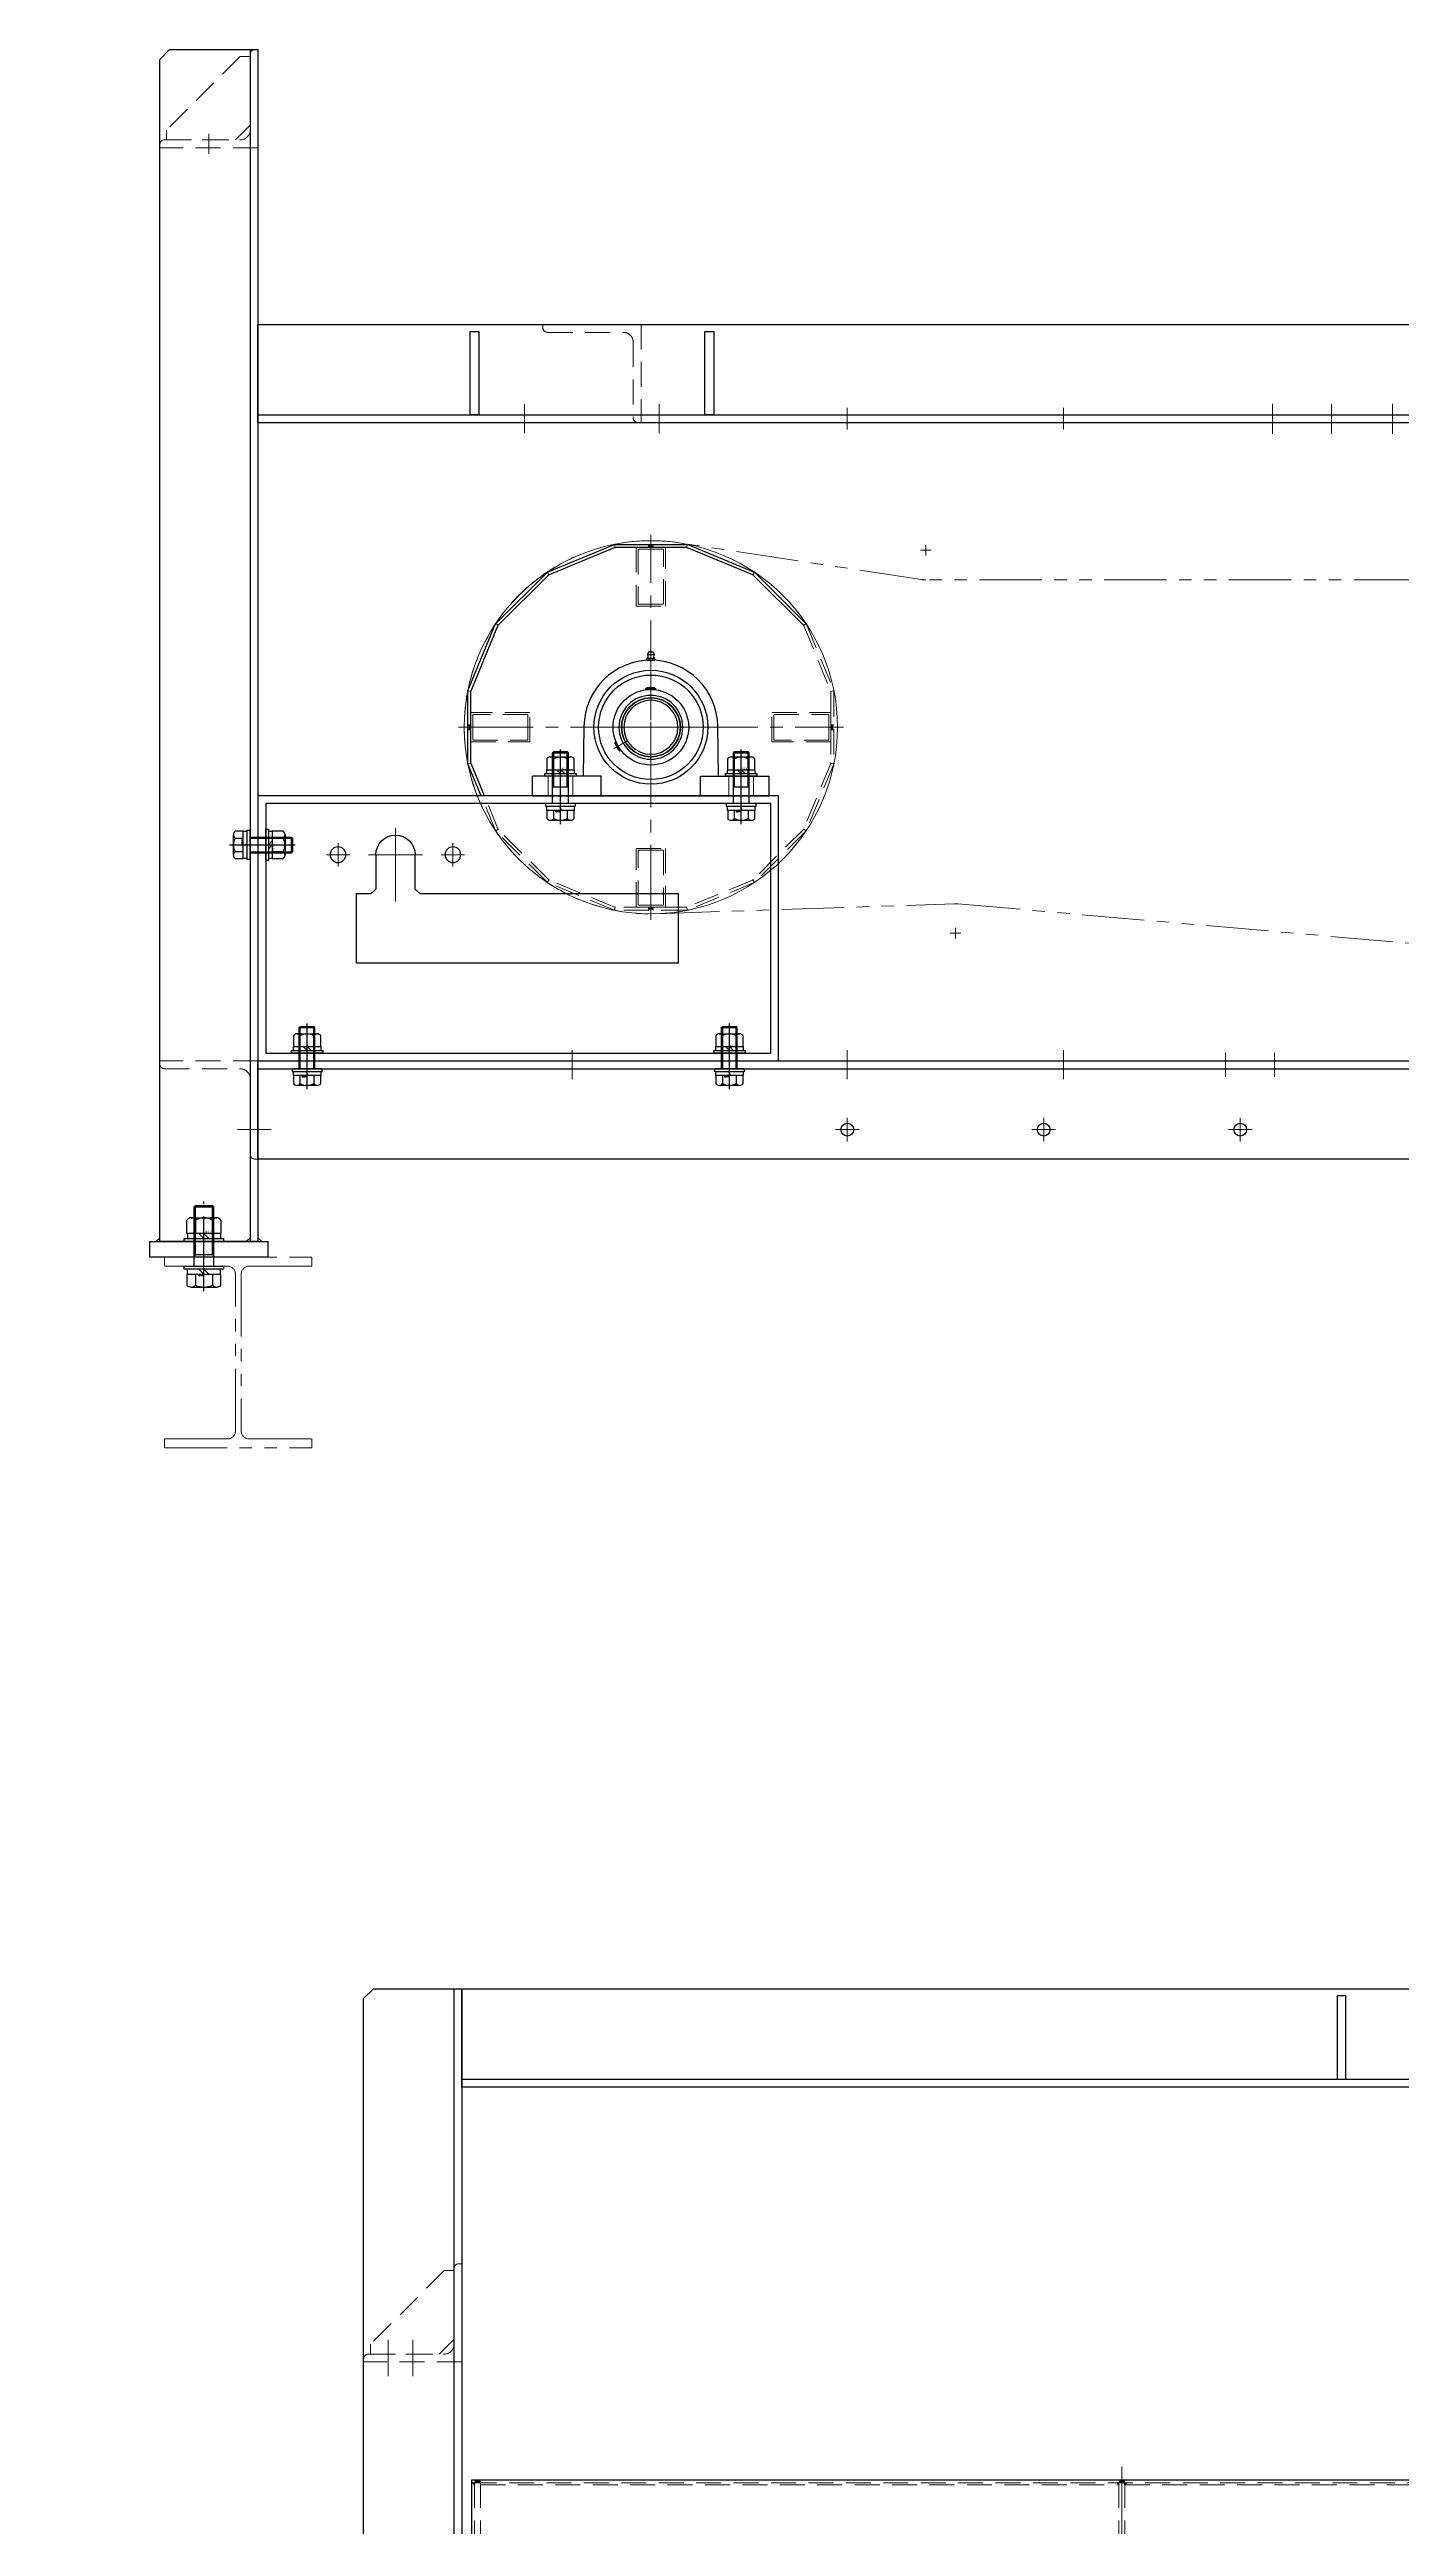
# Model space of a CAD drawing. Header units: millimetres. Extents: x -8731 to 85711, y -14522 to 31379.
# Drawn here: x 20516 to 21892, y 16051 to 18574 of the extents above; entities that cross this region are included whole.
import ezdxf

# ---------------------------------------------------------------- set-up
doc = ezdxf.new("R2010")
doc.units = ezdxf.units.MM
doc.header["$LTSCALE"] = 4
for name, pattern in [('CENTER2', [28.575, 19.05, -3.175, 3.175, -3.175]), ('HIDDEN', [9.525, 6.35, -3.175]), ('PHANTOM2', [31.75, 15.875, -3.175, 3.175, -3.175, 3.175, -3.175])]:
    doc.linetypes.add(name, pattern=pattern)
for name, color, linetype, lineweight in [('04_HIDDEN', 2, 'HIDDEN', 13), ('05_CENTER', 4, 'CENTER2', 13), ('06_PHANTOM', 2, 'PHANTOM2', 13), ('08_DIM', 3, 'Continuous', 13)]:
    doc.layers.add(name, color=color, linetype=linetype, lineweight=lineweight)
doc.layers.add('10_DRAFT', color=8, linetype='Continuous', lineweight=0, plot=False)
doc.styles.add('KANJI0', font='txt.shx', dxfattribs={"width": 0.9, "height": 30, "bigfont": 'bigfont'})
doc.styles.add('KSS_TXT', font='txt.shx', dxfattribs={"bigfont": 'extfont2.shx'})
doc.styles.get("Standard").update_dxf_attribs({"font": 'txt.shx', "bigfont": 'extfont2.shx'})

# ---------------------------------------------------------------- blocks, each defined once
blk = doc.blocks.new('KK07194150698_1_1_1')
for p, q in [((-75, 194), (75, 194)), ((-75, 185), (-75, 194)), ((-75, 185), (-11, 185)), ((-3, 177), (-3, 17)), ((3, 17), (3, 177)), ((11, 185), (75, 185)), ((75, 185), (75, 194)), ((-11, 9), (-75, 9)), ((-75, 9), (-75, 0)), ((-75, 0), (75, 0)), ((75, 9), (11, 9)), ((75, 0), (75, 9))]:
    blk.add_line(p, q)
for centre, start, end in [((-11, 177), 0, 90), ((11, 177), 90, 180), ((-11, 17), 270, 0), ((11, 17), 180, 270)]:
    blk.add_arc(centre, 8, start, end)
at = {"flags": 3}
blk.add_attdef('PARAM', (0, 0), '', height=1, dxfattribs=at)
blk = doc.blocks.new('M20Nza_1_1_1')
at = {"color": 0}
for p, q in [((-17.3, 8.3), (-17.3, 22)), ((17.3, 8.3), (-17.3, 8.3)), ((-16.9, 8.3), (-16.9, 3.2)), ((-13, 24.3), (13, 24.3)), ((-8.7, 22), (-8.7, 8.3)), ((-5.1, 8.3), (0, 3.2)), ((0, 8.3), (5.1, 3.2)), ((8.6, 8.3), (8.6, 22)), ((16.9, 8.3), (16.9, 3.2)), ((17.3, 22), (17.3, 8.3))]:
    blk.add_line(p, q, dxfattribs=at)
at = {"color": 0, "linetype": 'CENTER2'}
blk.add_line((0, 0), (0, 24.3), dxfattribs=at)
at = {"color": 0}
blk.add_lwpolyline([(-20, 3.2), (20, 3.2), (20, 0), (-20, 0)], close=True, dxfattribs=at)
for centre, radius, start, end in [((-13, 19.1), 5.19, 33.626, 146.374), ((0, 7), 17.3, 60, 120), ((13, 19.1), 5.19, 33.626, 146.374)]:
    blk.add_arc(centre, radius, start, end, dxfattribs=at)
at = {"layer": '10_DRAFT', "style": 'KANJI0', "width": 0.82}
blk.add_text('Ｍ２０', height=2.14, dxfattribs=at).set_placement((0.9, 8.6))
blk = doc.blocks.new('A$C233716BE_1_1_1')
at = {"color": 0}
for p, q in [((-8.6, 61.7), (-10, 60.3)), ((-10, 0), (-10, 60.3)), ((-10, 60.3), (10, 60.3)), ((-8.6, 11.7), (-8.6, 61.7)), ((-8.6, 61.7), (8.6, 61.7)), ((10, 60.3), (8.6, 61.7)), ((8.6, 11.7), (8.6, 61.7)), ((10, 0), (10, 60.3)), ((-8.6, 11.7), (-10, 9.4)), ((-10, 11.7), (10, 11.7)), ((8.6, 11.7), (10, 9.4)), ((-17.3, -8.3), (-17.3, -19.5)), ((-17.3, -8.3), (17.3, -8.3)), ((-16.9, -8.3), (-16.9, -3.2)), ((-13, -21.3), (13, -21.3)), ((-8.7, -8.3), (-8.7, -19.5)), ((0, -8.3), (-5.1, -3.2)), ((5.1, -8.3), (0, -3.2)), ((8.7, -8.3), (8.7, -19.5)), ((16.9, -8.3), (16.9, -3.2)), ((17.3, -19.5), (17.3, -8.3))]:
    blk.add_line(p, q, dxfattribs=at)
at = {"color": 0, "linetype": 'CENTER2'}
blk.add_line((0, -25.6), (0, 65.7), dxfattribs=at)
at = {"color": 0}
blk.add_lwpolyline([(20, -3.2), (-20, -3.2), (-20, 0), (20, 0)], close=True, dxfattribs=at)
for centre, radius, start, end in [((-13, -15.3), 6, 224.6, 315.4), ((0, 0.6), 21.9, 246.6, 293.4), ((13, -15.3), 6, 224.6, 315.4)]:
    blk.add_arc(centre, radius, start, end, dxfattribs=at)
at = {"layer": '10_DRAFT', "style": 'KSS_TXT'}
blk.add_text('M20x70', height=1, rotation=180, dxfattribs=at).set_placement((-0.4, -8.8))
blk = doc.blocks.new('A$C448B04A9_1_1_1')
at = {"color": 0}
for p, q in [((3, 100), (0, 100)), ((0, 0), (0, 100)), ((8, 18), (8, 95)), ((0, 0), (100, 0)), ((95, 8), (18, 8)), ((100, 3), (100, 0))]:
    blk.add_line(p, q, dxfattribs=at)
for centre, radius, start, end in [((3, 95), 5, 0, 90), ((18, 18), 10, 180, 270), ((95, 3), 5, 0, 90)]:
    blk.add_arc(centre, radius, start, end, dxfattribs=at)
blk = doc.blocks.new('A$C27AD2B2D_1_1_1')
at = {"color": 0}
for p, q in [((42, 1230), (42, 16)), ((50, 858), (2550, 858)), ((50, 192), (2550, 192))]:
    blk.add_line(p, q, dxfattribs=at)
for points in [[(-40, 1230), (50, 1230), (50, 16), (-50, 16), (-50, 1220)], [(50, 950), (2550, 950), (2550, 850), (50, 850)], [(266, 943), (275, 943), (275, 858), (266, 858)], [(505, 943), (514, 943), (514, 858), (505, 858)], [(50, 200), (2550, 200), (2550, 100), (50, 100)], [(60, 0), (-60, 0), (-60, 16), (60, 16)]]:
    blk.add_lwpolyline(points, close=True, dxfattribs=at)
for centre in [(650, 130), (850, 130), (1050, 130)]:
    blk.add_circle(centre, 6.5, dxfattribs=at)
at = {"layer": '04_HIDDEN'}
blk.add_lwpolyline([(42, 1153), (42, 1223), (32, 1223), (-43, 1148), (-43, 1138), (27, 1138)], close=True, dxfattribs=at)
at = {"layer": '05_CENTER'}
for p, q in [((0, 1123.8), (0, 1144.2)), ((321.5, 869), (321.5, 839.3)), ((458.5, 869), (458.5, 839.3)), ((650, 843), (650, 865)), ((870, 843), (870, 865)), ((1083, 838.7), (1083, 869.1)), ((1143, 838.7), (1143, 869.1)), ((1205, 838.7), (1205, 869.1)), ((61, 420), (31.3, 420)), ((100, 211), (100, 181.3)), ((370, 211), (370, 181.3)), ((530, 211), (530, 181.3)), ((650, 211), (650, 181.3)), ((870, 211), (870, 181.3)), ((1035, 208.1), (1035, 183.9)), ((1085, 208.1), (1085, 183.9)), ((63.4, 130), (29, 130)), ((662, 130), (638, 130)), ((650, 118), (650, 142)), ((862, 130), (838, 130)), ((850, 118), (850, 142)), ((1062, 130), (1038, 130)), ((1050, 118), (1050, 142)), ((-5, -16.1), (-5, 31.6))]:
    blk.add_line(p, q, dxfattribs=at)
at = {"layer": '08_DIM'}
for points in [[(-50, 16), (-54, 16), (-50, 20), (-50, 20)], [(42, 16), (38, 16), (42, 20), (42, 20)], [(50, 16), (54, 16), (50, 20), (50, 20)]]:
    blk.add_lwpolyline(points, close=True, dxfattribs=at)
at = {"layer": '04_HIDDEN', "xscale": -1}
blk.add_blockref('A$C448B04A9_1_1_1', (50, 1130), dxfattribs=at)
at = {"layer": '04_HIDDEN', "rotation": 180}
for p in [(440, 950), (50, 200)]:
    blk.add_blockref('A$C448B04A9_1_1_1', p, dxfattribs=at)
blk = doc.blocks.new('A$C630344D5_1_1_1')
at = {"color": 0}
blk.add_lwpolyline([(1160, 150.2), (280, 150.2, -0.037623), (275.5, 150.5), (28.4, 187.9, 1.096072), (6.3, -189.9), (309, -179.8, -0.030069), (312.6, -179.9), (1997.4, -326.8, 0.610481), (2025.8, -281.6), (1921.3, -105.1, -0.309422), (1923.5, -71.3), (2107, 162.3, 0.68117), (2034, 286.8), (1164.6, 150.6, -0.038872), (1160, 150.2)], format="xyb", dxfattribs=at)
at = {"layer": '10_DRAFT'}
for p, q in [((285.4, 180.2), (274.6, 180.2)), ((280, 174.8), (280, 185.6)), ((5.4, 0), (-5.4, 0)), ((0, -5.4), (0, 5.4)), ((315.4, -209.8), (304.6, -209.8)), ((310, -215.2), (310, -204.4))]:
    blk.add_line(p, q, dxfattribs=at)
blk = doc.blocks.new('A$C5136444F_1_1_1')
at = {"color": 0}
for p, q in [((-15, 0), (-15, 3)), ((-15, 3), (15, 3)), ((-15, 0), (15, 0)), ((-14, 3), (-14, 7)), ((-14, 7), (14, 7)), ((-13.9, 15.1), (-13.9, 7)), ((-10.4, 17), (10.4, 17)), ((-8, 0), (-8, -51.9)), ((-6.9, 7), (-6.9, 15.1)), ((0.7, 3), (-0.7, 7)), ((6.9, 15.1), (6.9, 7)), ((8, 0), (8, -51.9)), ((13.8, 7), (13.8, 15.1)), ((14, 7), (14, 3)), ((15, 3), (15, 0)), ((8, -17), (-8, -17)), ((-6.9, -17), (-6.9, -53)), ((6.9, -17), (6.9, -53)), ((8, -51.9), (-8, -51.9)), ((-8, -51.9), (-6.9, -53)), ((6.9, -53), (-6.9, -53)), ((8, -51.9), (6.9, -53))]:
    blk.add_line(p, q, dxfattribs=at)
at = {"color": 0, "linetype": 'CENTER2'}
blk.add_line((0, 20.9), (0, -56), dxfattribs=at)
at = {"color": 0}
for centre, radius, start, end in [((-10.4, 12.8), 4.16, 33.626, 146.374), ((0, 3.1), 13.8, 60, 120), ((10.4, 12.8), 4.16, 33.626, 146.374)]:
    blk.add_arc(centre, radius, start, end, dxfattribs=at)
at = {"layer": '10_DRAFT', "style": 'KANJI0', "width": 0.82}
blk.add_text('M16x60', height=1, dxfattribs=at).set_placement((0.4, 7.5))
blk = doc.blocks.new('A$C478F6F38_1_1_1')
at = {"color": 0}
for points in [[(15, 0), (-15, 0), (-15, -60), (15, -60)], [(13, -2), (-13, -2), (-13, -58), (13, -58)]]:
    blk.add_lwpolyline(points, close=True, dxfattribs=at)
blk = doc.blocks.new('A$C34463D87_1_1_1')
h = blk.add_hatch(color=3)
h.dxf.hatch_style = 1
h.paths.add_polyline_path([(-2.5, 183.3), (-2.5, 185.6, 0.11176), (0, 185), (0, 183.3)])
h.paths.add_polyline_path([(0, 183.3), (0, 185, 0.111762), (2.5, 185.6), (2.5, 183.3)])
h = blk.add_hatch(color=3)
h.dxf.hatch_style = 1
h.paths.add_polyline_path([(-183.3, -2.5), (-185.6, -2.5, 0.11176), (-185, 0), (-183.3, 0)])
h.paths.add_polyline_path([(-183.3, 0), (-185, 0, 0.111762), (-185.6, 2.5), (-183.3, 2.5)])
h = blk.add_hatch(color=3)
h.dxf.hatch_style = 1
h.paths.add_polyline_path([(183.3, 2.5), (185.6, 2.5, 0.11176), (185, 0), (183.3, 0)])
h.paths.add_polyline_path([(183.3, 0), (185, 0, 0.111762), (185.6, -2.5), (183.3, -2.5)])
h = blk.add_hatch(color=3)
h.dxf.hatch_style = 1
h.paths.add_polyline_path([(2.5, -183.3), (2.5, -185.6, 0.11176), (0, -185), (0, -183.3)])
h.paths.add_polyline_path([(0, -183.3), (0, -185, 0.111762), (-2.5, -185.6), (-2.5, -183.3)])
at = {"color": 0}
for p, q in [((-38.2, 185.9), (-104.5, 158.4)), ((-37, 183.1), (-103.3, 155.7)), ((35.9, 186.3), (-35.9, 186.3)), ((35.9, 183.3), (-35.9, 183.3)), ((103.3, 155.7), (37, 183.1)), ((104.5, 158.4), (38.2, 185.9)), ((-106.4, 157.1), (-157.1, 106.4)), ((-104.3, 155), (-155, 104.3)), ((155, 104.3), (104.3, 155)), ((157.1, 106.4), (106.4, 157.1)), ((183.1, 37), (155.7, 103.3)), ((185.9, 38.2), (158.4, 104.5)), ((183.3, -35.9), (183.3, 35.9)), ((186.3, -35.9), (186.3, 35.9)), ((169.5, -69.8), (183.1, -37)), ((172.8, -69.8), (185.9, -38.2))]:
    blk.add_line(p, q, dxfattribs=at)
for radius in [32.5, 30, 27.5]:
    blk.add_circle((0, 0), radius, dxfattribs=at)
for centre, radius, start, end in [((-35.9, 180.3), 6, 90, 112.5), ((-35.9, 180.3), 3, 90, 112.5), ((35.9, 180.3), 6, 67.5, 90), ((35.9, 180.3), 3, 67.5, 90), ((-102.2, 152.9), 6, 112.5, 135), ((-102.2, 152.9), 3, 112.5, 135), ((102.2, 152.9), 3, 45, 67.5), ((102.2, 152.9), 6, 45, 67.5), ((-152.9, 102.2), 6, 135, 157.5), ((-152.9, 102.2), 3, 135, 157.5), ((152.9, 102.2), 3, 22.5, 45), ((152.9, 102.2), 6, 22.5, 45), ((180.3, 35.9), 3, 0, 22.5), ((180.3, 35.9), 6, 0, 22.5), ((180.3, -35.9), 3, 337.5, 0), ((180.3, -35.9), 6, 337.5, 0)]:
    blk.add_arc(centre, radius, start, end, dxfattribs=at)
at = {"color": 3}
for centre, start, end in [((0, 190.8), 244.4921, 295.5079), ((-190.8, 0), 334.4921, 25.5079), ((190.8, 0), 154.4921, 205.5079), ((0, -190.8), 64.4921, 115.5079)]:
    blk.add_arc(centre, 5.81, start, end, dxfattribs=at)
at = {"layer": '04_HIDDEN'}
for p, q in [((-2.5, 186.3), (-2.5, 183.3)), ((2.5, 186.3), (2.5, 183.3)), ((-158.4, 104.5), (-185.9, 38.2)), ((-155.7, 103.3), (-183.1, 37)), ((-186.3, 35.9), (-186.3, -35.9)), ((-183.3, 35.9), (-183.3, -35.9)), ((-186.3, 2.5), (-183.3, 2.5)), ((186.3, 2.5), (183.3, 2.5)), ((-186.3, -2.5), (-183.3, -2.5)), ((186.3, -2.5), (183.3, -2.5)), ((-185.9, -38.2), (-158.4, -104.5)), ((-183.1, -37), (-155.7, -103.3)), ((155.7, -103.3), (169.5, -69.8)), ((158.4, -104.5), (172.8, -69.8)), ((-157.1, -106.4), (-106.4, -157.1)), ((-155, -104.3), (-104.3, -155)), ((104.3, -155), (155, -104.3)), ((106.4, -157.1), (157.1, -106.4)), ((-104.5, -158.4), (-38.2, -185.9)), ((-103.3, -155.7), (-37, -183.1)), ((37, -183.1), (103.3, -155.7)), ((38.2, -185.9), (104.5, -158.4)), ((-35.9, -183.3), (35.9, -183.3)), ((-35.9, -186.3), (35.9, -186.3)), ((-2.5, -186.3), (-2.5, -183.3)), ((2.5, -186.3), (2.5, -183.3))]:
    blk.add_line(p, q, dxfattribs=at)
for centre, radius, start, end in [((-180.3, 35.9), 6, 157.5, 180), ((-180.3, 35.9), 3, 157.5, 180), ((-180.3, -35.9), 6, 180, 202.5), ((-180.3, -35.9), 3, 180, 202.5), ((-152.9, -102.2), 6, 202.5, 225), ((-152.9, -102.2), 3, 202.5, 225), ((152.9, -102.2), 3, 315, 337.5), ((152.9, -102.2), 6, 315, 337.5), ((-102.2, -152.9), 6, 225, 247.5), ((-102.2, -152.9), 3, 225, 247.5), ((102.2, -152.9), 3, 292.5, 315), ((102.2, -152.9), 6, 292.5, 315), ((-35.9, -180.3), 6, 247.5, 270), ((-35.9, -180.3), 3, 247.5, 270), ((35.9, -180.3), 3, 270, 292.5), ((35.9, -180.3), 6, 270, 292.5)]:
    blk.add_arc(centre, radius, start, end, dxfattribs=at)
at = {"layer": '05_CENTER'}
for p, q in [((0, -196), (0, 196)), ((196, 0), (-196, 0))]:
    blk.add_line(p, q, dxfattribs=at)
at = {"layer": '10_DRAFT'}
for p, q in [((-37.1, 186.3), (-38.2, 185.9)), ((-37.1, 186.3), (-36.5, 183.3)), ((-35.9, 186.3), (-37.1, 186.3)), ((-37, 183.1), (-36.5, 183.3)), ((-36.5, 183.3), (-35.9, 183.3)), ((37.1, 186.3), (35.9, 186.3)), ((35.9, 183.3), (36.5, 183.3)), ((37.1, 186.3), (36.5, 183.3)), ((36.5, 183.3), (37, 183.1)), ((38.2, 185.9), (37.1, 186.3)), ((-105.6, 158), (-106.4, 157.1)), ((-104.5, 158.4), (-105.6, 158)), ((-105.6, 158), (-103.9, 155.4)), ((-104.3, 155), (-103.9, 155.4)), ((-103.9, 155.4), (-103.3, 155.7)), ((103.3, 155.7), (103.9, 155.4)), ((105.6, 158), (103.9, 155.4)), ((103.9, 155.4), (104.3, 155)), ((105.6, 158), (104.5, 158.4)), ((106.4, 157.1), (105.6, 158)), ((-158, 105.6), (-158.4, 104.5)), ((-157.1, 106.4), (-158, 105.6)), ((-158, 105.6), (-155.4, 103.9)), ((-155.7, 103.3), (-155.4, 103.9)), ((-155.4, 103.9), (-155, 104.3)), ((155, 104.3), (155.4, 103.9)), ((158, 105.6), (155.4, 103.9)), ((155.4, 103.9), (155.7, 103.3)), ((158, 105.6), (157.1, 106.4)), ((158.4, 104.5), (158, 105.6)), ((-185.9, 38.2), (-186.3, 37.1)), ((-186.3, 37.1), (-183.3, 36.5)), ((-186.3, 37.1), (-186.3, 35.9)), ((-183.3, 36.5), (-183.1, 37)), ((-183.3, 35.9), (-183.3, 36.5)), ((183.1, 37), (183.3, 36.5)), ((186.3, 37.1), (183.3, 36.5)), ((183.3, 36.5), (183.3, 35.9)), ((186.3, 37.1), (185.9, 38.2)), ((186.3, 35.9), (186.3, 37.1)), ((-186.3, -35.9), (-186.3, -37.1)), ((-186.3, -37.1), (-183.3, -36.5)), ((-186.3, -37.1), (-185.9, -38.2)), ((-183.3, -36.5), (-183.3, -35.9)), ((-183.1, -37), (-183.3, -36.5)), ((183.3, -36.5), (183.1, -37)), ((183.3, -35.9), (183.3, -36.5)), ((186.3, -37.1), (183.3, -36.5)), ((185.9, -38.2), (186.3, -37.1)), ((186.3, -37.1), (186.3, -35.9)), ((-158.4, -104.5), (-158, -105.6)), ((-158, -105.6), (-155.4, -103.9)), ((-158, -105.6), (-157.1, -106.4)), ((-155.4, -103.9), (-155.7, -103.3)), ((-155, -104.3), (-155.4, -103.9)), ((155.4, -103.9), (155, -104.3)), ((155.7, -103.3), (155.4, -103.9)), ((158, -105.6), (155.4, -103.9)), ((157.1, -106.4), (158, -105.6)), ((158, -105.6), (158.4, -104.5)), ((-106.4, -157.1), (-105.6, -158)), ((-105.6, -158), (-103.9, -155.4)), ((-105.6, -158), (-104.5, -158.4)), ((-103.9, -155.4), (-104.3, -155)), ((-103.3, -155.7), (-103.9, -155.4)), ((103.9, -155.4), (103.3, -155.7)), ((104.3, -155), (103.9, -155.4)), ((105.6, -158), (103.9, -155.4)), ((104.5, -158.4), (105.6, -158)), ((105.6, -158), (106.4, -157.1)), ((-38.2, -185.9), (-37.1, -186.3)), ((-37.1, -186.3), (-36.5, -183.3)), ((-37.1, -186.3), (-35.9, -186.3)), ((-36.5, -183.3), (-37, -183.1)), ((-35.9, -183.3), (-36.5, -183.3)), ((36.5, -183.3), (35.9, -183.3)), ((35.9, -186.3), (37.1, -186.3)), ((37, -183.1), (36.5, -183.3)), ((37.1, -186.3), (36.5, -183.3)), ((37.1, -186.3), (38.2, -185.9))]:
    blk.add_line(p, q, dxfattribs=at)
blk.add_circle((0, 0), 190, dxfattribs=at)
at = {"layer": '04_HIDDEN', "xscale": -1}
blk.add_blockref('A$C478F6F38_1_1_1', (0, 183.3), dxfattribs=at)
at = {"layer": '04_HIDDEN'}
for p, rotation in [((-183.3, 0), 90), ((0, -183.3), 180)]:
    blk.add_blockref('A$C478F6F38_1_1_1', p, dxfattribs=dict(at, rotation=rotation))
at = {"layer": '04_HIDDEN', "xscale": -1, "rotation": 270}
blk.add_blockref('A$C478F6F38_1_1_1', (183.3, 0), dxfattribs=at)
blk = doc.blocks.new('A$C46B767A8_1_1_1')
at = {"color": 0}
for p, q in [((-15, 0), (-15, 3)), ((-15, 3), (15, 3)), ((-15, 0), (15, 0)), ((-14, 3), (-14, 7)), ((-14, 7), (14, 7)), ((-13.9, 15.1), (-13.9, 7)), ((-10.4, 17), (10.4, 17)), ((-8, 0), (-8, -41.9)), ((-6.9, 7), (-6.9, 15.1)), ((-6.9, 0), (-6.9, -43)), ((0.7, 3), (-0.7, 7)), ((6.9, 15.1), (6.9, 7)), ((6.9, 0), (6.9, -43)), ((8, 0), (8, -41.9)), ((13.9, 7), (13.9, 15.1)), ((14, 7), (14, 3)), ((15, 3), (15, 0)), ((8, -41.9), (-8, -41.9)), ((-8, -41.9), (-6.9, -43)), ((6.9, -43), (-6.9, -43)), ((8, -41.9), (6.9, -43))]:
    blk.add_line(p, q, dxfattribs=at)
at = {"color": 0, "linetype": 'CENTER2'}
blk.add_line((0, 20.9), (0, -46), dxfattribs=at)
at = {"color": 0}
for centre, radius, start, end in [((-10.4, 12.8), 4.16, 33.626, 146.374), ((0, 3.1), 13.8, 60, 120), ((10.4, 12.8), 4.16, 33.626, 146.374)]:
    blk.add_arc(centre, radius, start, end, dxfattribs=at)
at = {"layer": '10_DRAFT', "style": 'KANJI0', "width": 0.82}
blk.add_text('M16x50', height=1, dxfattribs=at).set_placement((0.4, 7.5))
blk = doc.blocks.new('M16Nza_1_1_1')
at = {"color": 0}
for p, q in [((-14, 2.6), (-14, 6.6)), ((-14, 6.6), (14, 6.6)), ((-13.9, 17.7), (-13.9, 6.6)), ((-10.4, 19.6), (10.4, 19.6)), ((-6.9, 6.6), (-6.9, 17.7)), ((-4, 6.6), (0, 2.6)), ((0, 6.6), (4, 2.6)), ((6.9, 17.7), (6.9, 6.6)), ((13.9, 6.6), (13.9, 17.7)), ((14, 6.6), (14, 2.6))]:
    blk.add_line(p, q, dxfattribs=at)
at = {"color": 0, "linetype": 'CENTER2'}
blk.add_line((0, 0), (0, 19.6), dxfattribs=at)
at = {"color": 0}
blk.add_lwpolyline([(-16, 2.6), (16, 2.6), (16, 0), (-16, 0)], close=True, dxfattribs=at)
for centre, radius, start, end in [((-10.4, 15.4), 4.16, 33.626, 146.374), ((0, 5.7), 13.8, 60, 120), ((10.4, 15.4), 4.16, 33.626, 146.374)]:
    blk.add_arc(centre, radius, start, end, dxfattribs=at)
at = {"layer": '10_DRAFT', "style": 'KANJI0', "width": 0.82}
blk.add_text('Ｍ１６', height=1.71, dxfattribs=at).set_placement((0.4, 6.8))
blk = doc.blocks.new('A$C3FC2760D_1_1_1')
at = {"color": 0}
for points in [[(-440, 420), (90, 420), (90, 150), (-440, 150), (-440, 420), (-440, 420)], [(-30, 360), (-30, 325), (-25, 320), (-10, 320), (-10, 250), (-338.1, 250), (-338.1, 320), (-75, 320), (-70, 325), (-70, 360)]]:
    blk.add_lwpolyline(points, dxfattribs=at)
blk.add_lwpolyline([(-432, 412), (82, 412), (82, 158), (-432, 158)], close=True, dxfattribs=at)
for centre in [(-108.5, 360), (8.5, 360)]:
    blk.add_circle(centre, 8, dxfattribs=at)
blk.add_arc((-50, 360), 20, 0, 180, dxfattribs=at)
at = {"layer": '05_CENTER'}
for p, q in [((-402, 401), (-402, 430.7)), ((-402, 429.1), (-402, 402.8)), ((-218, 401), (-218, 430.7)), ((-218, 429.1), (-218, 402.8)), ((-50, 312.5), (-50, 387.5)), ((-120.4, 360), (-96.6, 360)), ((-108.5, 348.1), (-108.5, 371.9)), ((-22.5, 360), (-77.5, 360)), ((20.4, 360), (-3.4, 360)), ((8.5, 348.1), (8.5, 371.9)), ((71, 370), (100.7, 370)), ((-390, 139), (-390, 168.7)), ((40, 139), (40, 168.7))]:
    blk.add_line(p, q, dxfattribs=at)
blk = doc.blocks.new('MUCP212a_1_1_1')
at = {"color": 0}
for p, q in [((-3.5, 140), (-4, 139.7)), ((-4, 138.3), (-4, 139.7)), ((-3.5, 138), (-4, 138.3)), ((-3, 140), (-3.5, 140)), ((-3.5, 138), (-3, 138)), ((-2.4, 146.5), (-3.3, 143.8)), ((-3.3, 143.8), (3.3, 143.8)), ((-3.2, 138), (-3.2, 137.9)), ((0, 140), (-3, 140)), ((-3, 138), (0, 138)), ((-2.4, 146.5), (2.4, 146.5)), ((-2, 139.7), (-2, 138.3)), ((3, 140), (0, 140)), ((0, 138), (3, 138)), ((2, 139.7), (2, 138.3)), ((2.4, 146.5), (3.3, 143.8)), ((3.5, 140), (3, 140)), ((3, 138), (3.5, 138)), ((3.2, 138), (3.2, 137.9)), ((3.5, 140), (4, 139.7)), ((3.5, 138), (4, 138.3)), ((4, 139.7), (4, 138.3)), ((-3.6, 109.8), (-5, 109)), ((5, 109), (-5, 109)), ((-5, 108), (-5, 109)), ((3.6, 109.8), (-3.6, 109.8)), ((3.6, 109.8), (5, 109)), ((5, 108), (5, 109)), ((-68.2, 70.9), (-69, 20)), ((-35.6, 55), (-36.4, 54.5)), ((-36.4, 54.5), (-31.4, 45.9)), ((-36.4, 52.9), (-36.4, 54.5)), ((-36.4, 52.9), (-32.8, 46.7)), ((69, 20), (68.2, 70.9)), ((-32.8, 46.7), (-31.4, 45.9)), ((-30.6, 46.4), (-31.4, 45.9)), ((-120.5, 0), (-120.5, 20)), ((-50.5, 20), (-120.5, 20)), ((-120.5, 0), (120.5, 0)), ((-50.5, 0), (-50.5, 20)), ((50.5, 20), (120.5, 20)), ((50.5, 0), (50.5, 20)), ((120.5, 0), (120.5, 20))]:
    blk.add_line(p, q, dxfattribs=at)
for radius in [58, 53.2, 38.5, 30]:
    blk.add_circle((0, 69.8), radius, dxfattribs=at)
for centre, radius, start, end in [((0, 69.8), 68.2, 0.8929, 179.1071), ((-8.7, 142.9), 6, 330.761, 348.6534), ((0, 143.8), 3.3, 180, 207.487), ((-3.6, 141.9), 0.8, 348.6534, 27.487), ((0, 145.2), 1.59, 54.1961, 125.8039), ((3.6, 141.9), 0.8, 152.513, 191.3466), ((0, 143.8), 3.3, 332.513, 0), ((8.7, 142.9), 6, 191.3466, 209.239)]:
    blk.add_arc(centre, radius, start, end, dxfattribs=at)
for points, weights in [([(-3, 140), (-3.5, 140), (-4, 139.7)], [1, 1.07194812406, 1.06657306684]), ([(-4, 138.3), (-3.5, 138), (-3, 138)], [1.06657306684, 1.07194812406, 1]), ([(-2, 139.7), (-2.6, 140), (-3, 140)], [1.06657306684, 1.07194812406, 1]), ([(-3, 138), (-2.6, 138), (-2, 138.3)], [1, 1.07194812406, 1.06657306684]), ([(0, 140), (-0.9, 140), (-2, 139.7)], [1, 1.07194812406, 1.06657306684]), ([(-2, 138.3), (-0.9, 138), (0, 138)], [1.06657306684, 1.07194812406, 1]), ([(2, 139.7), (0.9, 140), (0, 140)], [1.06657306684, 1.07194812406, 1]), ([(0, 138), (0.9, 138), (2, 138.3)], [1, 1.07194812406, 1.06657306684]), ([(3, 140), (2.6, 140), (2, 139.7)], [1, 1.07194812406, 1.06657306684]), ([(2, 138.3), (2.6, 138), (3, 138)], [1.06657306684, 1.07194812406, 1]), ([(4, 139.7), (3.5, 140), (3, 140)], [1.06657306684, 1.07194812406, 1]), ([(3, 138), (3.5, 138), (4, 138.3)], [1, 1.07194812406, 1.06657306684])]:
    blk.add_rational_spline(points, weights, degree=2, dxfattribs=at)
at = {"layer": '04_HIDDEN', "color": 0}
for p, q in [((-104.5, 0), (-104.5, 20)), ((-79.5, 0), (-79.5, 20)), ((79.5, 0), (79.5, 20)), ((104.5, 0), (104.5, 20))]:
    blk.add_line(p, q, dxfattribs=at)
at = {"layer": '05_CENTER', "color": 0}
for p, q in [((0, 154.6), (0, 0)), ((76.3, 69.8), (-76.3, 69.8)), ((-37.2, 48.3), (-23.4, 56.3)), ((-92, 27.1), (-92, -7.4)), ((92, 27.1), (92, -7.4))]:
    blk.add_line(p, q, dxfattribs=at)
blk = doc.blocks.new('A$C4A5C64B4_1_1')
for name, p in [('A$C34463D87_1_1_1', (-350, 339.8)), ('A$C3FC2760D_1_1_1', (-40, -150))]:
    blk.add_blockref(name, p)
at = {"color": 4, "xscale": -1}
blk.add_blockref('MUCP212a_1_1_1', (-350, 270), dxfattribs=at)
at = {"xscale": -1}
for p in [(-442, 290), (-258, 290), (-430, 8), (0, 8)]:
    blk.add_blockref('M16Nza_1_1_1', p, dxfattribs=at)
for name, p, rotation in [('A$C5136444F_1_1_1', (-442, 262), 180), ('A$C5136444F_1_1_1', (-258, 262), 180), ('A$C46B767A8_1_1_1', (58, 220), 270), ('M16Nza_1_1_1', (42, 220), 90), ('A$C46B767A8_1_1_1', (-430, -8), 180), ('A$C46B767A8_1_1_1', (0, -8), 180)]:
    blk.add_blockref(name, p, dxfattribs=dict(at, rotation=rotation))
blk = doc.blocks.new('A$C42EA7A30_1_1_1')
at = {"color": 0}
for p, q in [((-1008, 1230), (-1008, 16)), ((-1000, 1138), (1000, 1138))]:
    blk.add_line(p, q, dxfattribs=at)
for points in [[(-1090, 1230), (-1000, 1230), (-1000, 16), (-1100, 16), (-1100, 1220)], [(-1000, 1230), (1000, 1230), (1000, 1130), (-1000, 1130)], [(-100, 1223), (-109, 1223), (-109, 1138), (-100, 1138)]]:
    blk.add_lwpolyline(points, close=True, dxfattribs=at)
at = {"layer": '04_HIDDEN'}
blk.add_lwpolyline([(-1008, 873), (-1008, 943), (-1018, 943), (-1093, 868), (-1093, 858), (-1023, 858)], close=True, dxfattribs=at)
at = {"layer": '05_CENTER'}
for p, q in [((-1075, 835.7), (-1075, 872.5)), ((-1050, 835.7), (-1050, 872.5))]:
    blk.add_line(p, q, dxfattribs=at)
at = {"layer": '04_HIDDEN', "xscale": -1}
blk.add_blockref('A$C448B04A9_1_1_1', (-1000, 850), dxfattribs=at)
blk = doc.blocks.new('A$C67F20274_1_1_1')
h = blk.add_hatch(color=3)
h.dxf.hatch_style = 1
h.paths.add_polyline_path([(0, -2), (0, 0), (-2, 0)])
at = {"color": 3}
blk.add_lwpolyline([(0, 0), (-2, 0), (-2, 0), (0, -2)], close=True, dxfattribs=at)
blk = doc.blocks.new('A$C715E4393_1_1_1')
h = blk.add_hatch(color=3)
h.dxf.hatch_style = 1
h.paths.add_polyline_path([(-981.5, 187), (-981.5, 189.2, -0.11176), (-984, 188.6), (-984, 187)])
h.paths.add_polyline_path([(-984, 187), (-984, 188.6, -0.111762), (-986.5, 189.2), (-986.5, 187)])
h = blk.add_hatch(color=3)
h.dxf.hatch_style = 1
h.paths.add_polyline_path([(-330.5, 187), (-330.5, 189.2, 0.11176), (-328, 188.6), (-328, 187)])
h.paths.add_polyline_path([(-328, 187), (-328, 188.6, 0.111762), (-325.5, 189.2), (-325.5, 187)])
h = blk.add_hatch(color=3)
h.dxf.hatch_style = 1
h.paths.add_polyline_path([(325.5, 187), (325.5, 189.2, 0.11176), (328, 188.6), (328, 187)])
h.paths.add_polyline_path([(328, 187), (328, 188.6, 0.111762), (330.5, 189.2), (330.5, 187)])
h = blk.add_hatch(color=3)
h.dxf.hatch_style = 1
h.paths.add_polyline_path([(981.5, 187), (981.5, 189.2, 0.11176), (984, 188.6), (984, 187)])
h.paths.add_polyline_path([(984, 187), (984, 188.6, 0.111762), (986.5, 189.2), (986.5, 187)])
h = blk.add_hatch(color=3)
h.dxf.hatch_style = 1
h.paths.add_polyline_path([(-986.5, -187), (-986.5, -189.2, -0.11176), (-984, -188.6), (-984, -187)])
h.paths.add_polyline_path([(-984, -187), (-984, -188.6, -0.111762), (-981.5, -189.2), (-981.5, -187)])
h = blk.add_hatch(color=3)
h.dxf.hatch_style = 1
h.paths.add_polyline_path([(-325.5, -187), (-325.5, -189.2, 0.11176), (-328, -188.6), (-328, -187)])
h.paths.add_polyline_path([(-328, -187), (-328, -188.6, 0.111762), (-330.5, -189.2), (-330.5, -187)])
h = blk.add_hatch(color=3)
h.dxf.hatch_style = 1
h.paths.add_polyline_path([(330.5, -187), (330.5, -189.2, 0.11176), (328, -188.6), (328, -187)])
h.paths.add_polyline_path([(328, -187), (328, -188.6, 0.111762), (325.5, -189.2), (325.5, -187)])
h = blk.add_hatch(color=3)
h.dxf.hatch_style = 1
h.paths.add_polyline_path([(986.5, -187), (986.5, -189.2, 0.11176), (984, -188.6), (984, -187)])
h.paths.add_polyline_path([(984, -187), (984, -188.6, 0.111762), (981.5, -189.2), (981.5, -187)])
at = {"color": 0}
for p, q in [((-1412.5, 29.9), (-1414.5, 27.9)), ((-1414.5, -27.9), (-1414.5, 27.9)), ((-1412.5, -29.9), (-1412.5, 29.9)), ((-1412.5, 29.9), (-1084.5, 29.9)), ((-1084.5, 30), (-1014.5, 30)), ((-1013.5, 32.5), (-1014.5, 31.5)), ((-1014.5, 31.5), (-1014.5, -31.5)), ((-990, 32.5), (-1013.5, 32.5)), ((-1013.5, 32.5), (-1013.5, -32.5)), ((990, 32.5), (1013.5, 32.5)), ((1013.5, 32.5), (1014.5, 31.5)), ((1013.5, 32.5), (1013.5, -32.5)), ((1014.5, 31.5), (1014.5, -31.5)), ((1083.5, 30), (1014.5, 30)), ((1083.5, 30), (1085.5, 28)), ((1083.5, 30), (1083.5, -30)), ((1085.5, -28), (1085.5, 28)), ((-1414.5, -27.9), (-1412.5, -29.9)), ((-1084.5, -29.9), (-1412.5, -29.9)), ((-1014.5, -30), (-1084.5, -30)), ((-1013.5, -32.5), (-1014.5, -31.5)), ((-1013.5, -32.5), (-990, -32.5)), ((1013.5, -32.5), (990, -32.5)), ((1013.5, -32.5), (1014.5, -31.5)), ((1014.5, -30), (1083.5, -30)), ((1085.5, -28), (1083.5, -30))]:
    blk.add_line(p, q, dxfattribs=at)
blk.add_line((-1084.5, 30), (-1084.5, -30))
blk.add_lwpolyline([(-990, 190), (990, 190), (990, -190), (-990, -190)], close=True, dxfattribs=at)
at = {"color": 3}
for centre, start, end in [((-984, 194.5), 244.4921, 295.5079), ((-328, 194.5), 244.4921, 295.5079), ((328, 194.5), 244.4921, 295.5079), ((984, 194.5), 244.4921, 295.5079), ((-984, -194.5), 64.4921, 115.5079), ((-328, -194.5), 64.4921, 115.5079), ((328, -194.5), 64.4921, 115.5079), ((984, -194.5), 64.4921, 115.5079)]:
    blk.add_arc(centre, 5.81, start, end, dxfattribs=at)
at = {"layer": '04_HIDDEN'}
for p, q in [((-990, 187), (990, 187)), ((-987, 187), (-987, -187)), ((-986.5, 190), (-986.5, 187)), ((-981.5, 190), (-981.5, 187)), ((-981, 187), (-981, -187)), ((-981, 185), (-331, 185)), ((-331, 187), (-331, -187)), ((-330.5, 190), (-330.5, 187)), ((-325.5, 190), (-325.5, 187)), ((-325, 187), (-325, -187)), ((-325, 185), (325, 185)), ((325, 187), (325, -187)), ((325.5, 190), (325.5, 187)), ((330.5, 190), (330.5, 187)), ((331, 187), (331, -187)), ((981, 185), (331, 185)), ((981, 187), (981, -187)), ((981.5, 190), (981.5, 187)), ((986.5, 190), (986.5, 187)), ((987, 187), (987, -187)), ((-331, 129), (-981, 129)), ((-331, 127), (-981, 127)), ((325, 129), (-325, 129)), ((325, 127), (-325, 127)), ((331, 129), (981, 129)), ((331, 127), (981, 127)), ((-990, 32.5), (-331, 32.5)), ((-325, 32.5), (990, 32.5)), ((-331, 15), (-981, 15)), ((-331, 13), (-981, 13)), ((325, 15), (-325, 15)), ((325, 13), (-325, 13)), ((331, 15), (981, 15)), ((331, 13), (981, 13)), ((-981, -13), (-331, -13)), ((-981, -15), (-331, -15)), ((-325, -13), (325, -13)), ((-325, -15), (325, -15)), ((981, -13), (331, -13)), ((981, -15), (331, -15)), ((-990, -32.5), (-331, -32.5)), ((-325, -32.5), (990, -32.5)), ((-331, -127), (-981, -127)), ((-331, -129), (-981, -129)), ((325, -127), (-325, -127)), ((325, -129), (-325, -129)), ((331, -127), (981, -127)), ((331, -129), (981, -129)), ((-990, -187), (990, -187)), ((-986.5, -190), (-986.5, -187)), ((-981.5, -190), (-981.5, -187)), ((-981, -185), (-331, -185)), ((-330.5, -190), (-330.5, -187)), ((-325.5, -190), (-325.5, -187)), ((-325, -185), (325, -185)), ((325.5, -190), (325.5, -187)), ((330.5, -190), (330.5, -187)), ((981, -185), (331, -185)), ((981.5, -190), (981.5, -187)), ((986.5, -190), (986.5, -187))]:
    blk.add_line(p, q, dxfattribs=at)
at = {"layer": '05_CENTER'}
for p, q in [((-328, 203.6), (-328, -203.6)), ((328, 203.6), (328, -203.6)), ((-1419.8, 0), (1090.8, 0))]:
    blk.add_line(p, q, dxfattribs=at)
at = {"layer": '10_DRAFT'}
for p, q in [((-1040, 5.8), (-1040, -5.8)), ((1040, 5.8), (1040, -5.8))]:
    blk.add_line(p, q, dxfattribs=at)
for p in [(-987, 187), (-331, 187), (325, 187), (-987, -32.5), (-331, -32.5), (325, -32.5)]:
    blk.add_blockref('A$C67F20274_1_1_1', p)
at = {"xscale": -1}
for p in [(-325, 187), (331, 187), (987, 187), (-325, -32.5), (331, -32.5), (987, -32.5)]:
    blk.add_blockref('A$C67F20274_1_1_1', p, dxfattribs=at)
at = {"xscale": -1, "rotation": 180}
for p in [(-987, 32.5), (-331, 32.5), (325, 32.5), (-987, -187), (-331, -187), (325, -187)]:
    blk.add_blockref('A$C67F20274_1_1_1', p, dxfattribs=at)
at = {"rotation": 180}
for p in [(-325, 32.5), (331, 32.5), (987, 32.5), (-325, -187), (331, -187), (987, -187)]:
    blk.add_blockref('A$C67F20274_1_1_1', p, dxfattribs=at)
blk = doc.blocks.new('A$C56A90DFC_1_1')
at = {"xscale": -1}
blk.add_blockref('A$C715E4393_1_1_1', (-1050, 339.8), dxfattribs=at)

msp = doc.modelspace()

# ---------------------------------------------------------------- linework, layer by layer
at = {"layer": '10_DRAFT'}
msp.add_circle((21128.25246, 17883.47003), 190, dxfattribs=at)

# ---------------------------------------------------------------- block references
for name, p in [('A$C27AD2B2D_1_1_1', (20678.25246, 17343.67003)), ('A$C233716BE_1_1_1', (20673.25246, 17334.67003)), ('M20Nza_1_1_1', (20673.25246, 17359.67003)), ('A$C42EA7A30_1_1_1', (21935.81938, 15368.69389))]:
    msp.add_blockref(name, p)
at = {"xscale": -1}
for name, p in [('A$C4A5C64B4_1_1', (20778.25246, 17543.67003)), ('A$C56A90DFC_1_1', (20885.81938, 15568.69389))]:
    msp.add_blockref(name, p, dxfattribs=at)
at = {"layer": '06_PHANTOM', "color": 6}
msp.add_blockref('A$C630344D5_1_1_1', (21128.25246, 17883.47003), dxfattribs=at)
at = {"layer": '06_PHANTOM', "xscale": -1, "rotation": 180}
msp.add_blockref('KK07194150698_1_1_1', (20708.25246, 17343.67003), dxfattribs=at)

doc.saveas('drawing.dxf')
